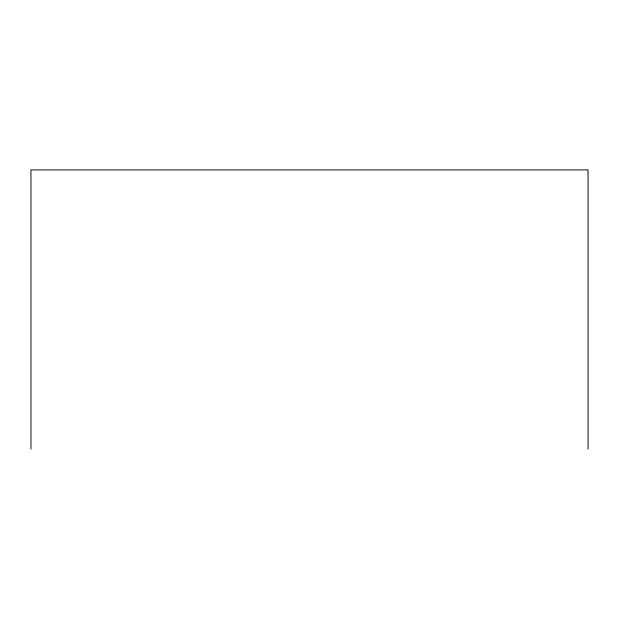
<?xml version="1.0" encoding="UTF-8"?>
<svg xmlns="http://www.w3.org/2000/svg" width="619" height="619" viewBox="0 0 619 619"><rect width="100%" height="100%" fill="white"/><g stroke="black" fill="none" stroke-linecap="round" stroke-linejoin="round"><path stroke-width="0.93" d="M588.05 449.1L588.05 169.9L30.95 169.9L30.95 449.1"/></g></svg>
